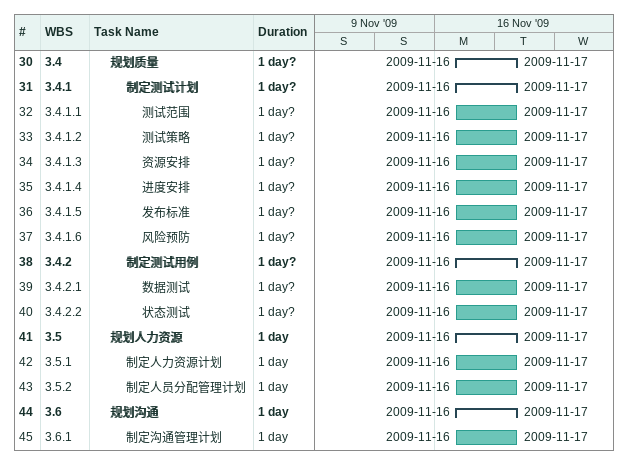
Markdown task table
| ID | WBS | Task | Duration | Start | Finish |
|---|---|---|---|---|---|
| 30 | 3.4 | **规划质量** | 1d? | 2009-11-16 | 2009-11-17 |
| 31 | 3.4.1 | **制定测试计划** | 1d? | 2009-11-16 | 2009-11-17 |
| 32 | 3.4.1.1 | 测试范围 | 1d? | 2009-11-16 | 2009-11-17 |
| 33 | 3.4.1.2 | 测试策略 | 1d? | 2009-11-16 | 2009-11-17 |
| 34 | 3.4.1.3 | 资源安排 | 1d? | 2009-11-16 | 2009-11-17 |
| 35 | 3.4.1.4 | 进度安排 | 1d? | 2009-11-16 | 2009-11-17 |
| 36 | 3.4.1.5 | 发布标准 | 1d? | 2009-11-16 | 2009-11-17 |
| 37 | 3.4.1.6 | 风险预防 | 1d? | 2009-11-16 | 2009-11-17 |
| 38 | 3.4.2 | **制定测试用例** | 1d? | 2009-11-16 | 2009-11-17 |
| 39 | 3.4.2.1 | 数据测试 | 1d? | 2009-11-16 | 2009-11-17 |
| 40 | 3.4.2.2 | 状态测试 | 1d? | 2009-11-16 | 2009-11-17 |
| 41 | 3.5 | **规划人力资源** | 1d | 2009-11-16 | 2009-11-17 |
| 42 | 3.5.1 | 制定人力资源计划 | 1d | 2009-11-16 | 2009-11-17 |
| 43 | 3.5.2 | 制定人员分配管理计划 | 1d | 2009-11-16 | 2009-11-17 |
| 44 | 3.6 | **规划沟通** | 1d | 2009-11-16 | 2009-11-17 |
| 45 | 3.6.1 | 制定沟通管理计划 | 1d | 2009-11-16 | 2009-11-17 |
